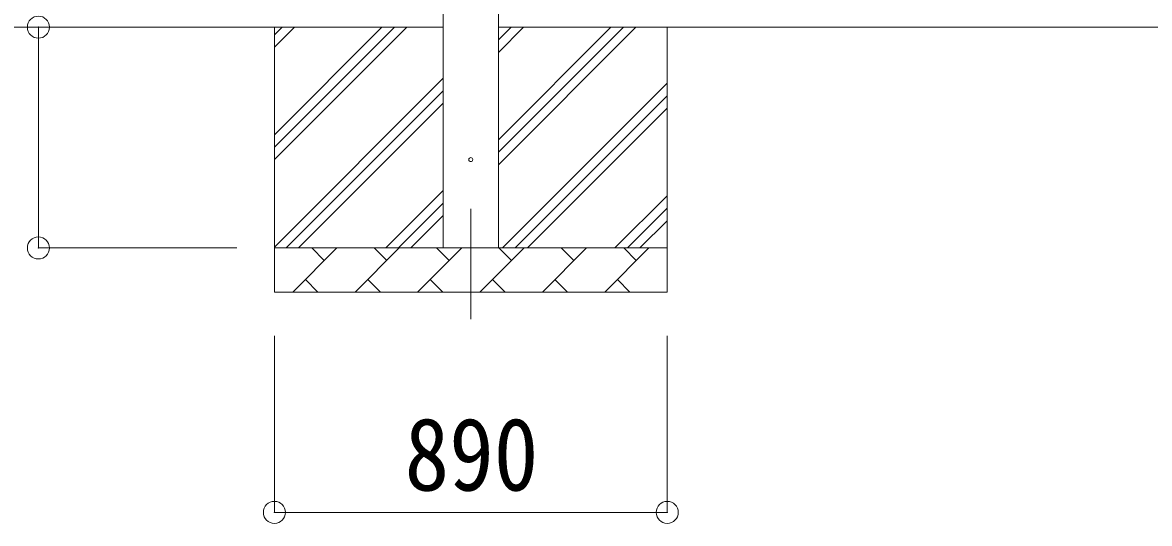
# Model space of a CAD drawing. Units: millimetres at full size, sheet at 1:50. Extents: x -14053 to 14053, y -9700 to 9700.
# Drawn here: x -10863 to -8309, y -5941 to -4806 of the extents above; entities that cross this region are included whole.
import ezdxf
from ezdxf.enums import TextEntityAlignment as Align

# ---------------------------------------------------------------- set-up
doc = ezdxf.new("R2010")
doc.units = ezdxf.units.MM
doc.header["$LTSCALE"] = 50
doc.header["$PDMODE"] = 32
doc.header["$PDSIZE"] = 50
doc.linetypes.add('CHAIN1', pattern=[8, 5, -1, 1, -1])
for name, color, linetype, lineweight in [('0-1_Defpoints', 7, 'CHAIN1', 9), ('0-2_TEXT1', 4, 'Continuous', 9), ('0-3_SHAPE', 7, 'Continuous', 9), ('0-8_TABLE1', 6, 'Continuous', 9)]:
    doc.layers.add(name, color=color, linetype=linetype, lineweight=lineweight)
doc.styles.add('ＭＳ ゴシック', font='')
doc.styles.get('ＭＳ ゴシック').set_extended_font_data('MS Gothic')

msp = doc.modelspace()

# ---------------------------------------------------------------- linework, layer by layer
at = {"layer": '0-1_Defpoints'}
msp.add_line((-9847.33, -5228.59), (-9847.33, -5515.92), dxfattribs=at)
at = {"layer": '0-2_TEXT1'}
for p, q in [((-9909.83, -2316.92), (-9909.83, -5316.92)), ((-9784.83, -5316.92), (-9784.83, -2316.92))]:
    msp.add_line(p, q, dxfattribs=at)
msp.add_circle((-9847.33, -5116.92), 4.5, dxfattribs=at)
at = {"layer": '0-3_SHAPE'}
for p, q in [((-9909.83, -4816.92), (-11546.03, -4816.92)), ((-10292.33, -4816.92), (-10292.33, -5416.92)), ((-10292.33, -5060.4), (-10048.85, -4816.92)), ((-10292.33, -5088.69), (-10020.57, -4816.92)), ((-10292.33, -5116.97), (-9992.28, -4816.92)), ((-10292.33, -4862.41), (-10246.84, -4816.92)), ((-10292.33, -4834.13), (-10275.13, -4816.92)), ((-3973.33, -4816.92), (-9784.83, -4816.92)), ((-9784.83, -4845.75), (-9756.01, -4816.92)), ((-9784.83, -4874.03), (-9727.72, -4816.92)), ((-9784.83, -5128.59), (-9473.17, -4816.92)), ((-9784.83, -5072.02), (-9529.74, -4816.92)), ((-9784.83, -5100.31), (-9501.45, -4816.92)), ((-9402.33, -4816.92), (-9402.33, -5416.92)), ((-10292.33, -5314.96), (-9909.83, -4932.46)), ((-9775.18, -5316.92), (-9402.33, -4944.08)), ((-10266.01, -5316.92), (-9909.83, -4960.75)), ((-9746.89, -5316.92), (-9402.33, -4972.36)), ((-10237.72, -5316.92), (-9909.83, -4989.03)), ((-9718.61, -5316.92), (-9402.33, -5000.65)), ((-10039.74, -5316.92), (-9909.83, -5187.02)), ((-9520.62, -5316.92), (-9402.33, -5198.64)), ((-10011.45, -5316.92), (-9909.83, -5215.31)), ((-9492.33, -5316.92), (-9402.33, -5226.92)), ((-9983.17, -5316.92), (-9909.83, -5243.59)), ((-9464.05, -5316.92), (-9402.33, -5255.21)), ((-10292.33, -5316.92), (-9402.33, -5316.92)), ((-10250.89, -5416.92), (-10150.89, -5316.92)), ((-10179.44, -5345.48), (-10207.99, -5316.92)), ((-10109.47, -5416.92), (-10009.47, -5316.92)), ((-10038.02, -5345.48), (-10066.57, -5316.92)), ((-9968.04, -5416.92), (-9868.04, -5316.92)), ((-9896.6, -5345.48), (-9925.15, -5316.92)), ((-9826.62, -5416.92), (-9726.62, -5316.92)), ((-9755.18, -5345.48), (-9783.73, -5316.92)), ((-9685.2, -5416.92), (-9585.2, -5316.92)), ((-9613.76, -5345.48), (-9642.31, -5316.92)), ((-9543.78, -5416.92), (-9443.78, -5316.92)), ((-9472.33, -5345.48), (-9500.89, -5316.92)), ((-10222.33, -5388.37), (-10193.78, -5416.92)), ((-10080.91, -5388.37), (-10052.36, -5416.92)), ((-9939.49, -5388.37), (-9910.94, -5416.92)), ((-9798.07, -5388.37), (-9769.52, -5416.92)), ((-9656.65, -5388.37), (-9628.1, -5416.92)), ((-9515.23, -5388.37), (-9486.67, -5416.92)), ((-9402.33, -5416.92), (-10292.33, -5416.92))]:
    msp.add_line(p, q, dxfattribs=at)
at = {"layer": '0-8_TABLE1'}
for p, q in [((-10827.33, -4816.92), (-10377.33, -4816.92)), ((-10827.33, -5316.92), (-10827.33, -4816.92)), ((-10827.33, -5316.92), (-10377.33, -5316.92)), ((-10292.33, -5915.92), (-10292.33, -5515.92)), ((-9402.33, -5915.92), (-9402.33, -5515.92)), ((-10292.33, -5915.92), (-9402.33, -5915.92))]:
    msp.add_line(p, q, dxfattribs=at)
for p in [(-10827.33, -4816.92), (-10827.33, -5316.92), (-10292.33, -5915.92), (-9402.33, -5915.92)]:
    msp.add_point(p, dxfattribs=at)

# ---------------------------------------------------------------- texts
at = {"layer": '0-8_TABLE1', "color": 7, "style": 'ＭＳ ゴシック', "width": 0.9}
msp.add_text('890', height=165, dxfattribs=at).set_placement((-9997.33, -5915.92), align=Align.BOTTOM_LEFT)

doc.saveas('drawing.dxf')
